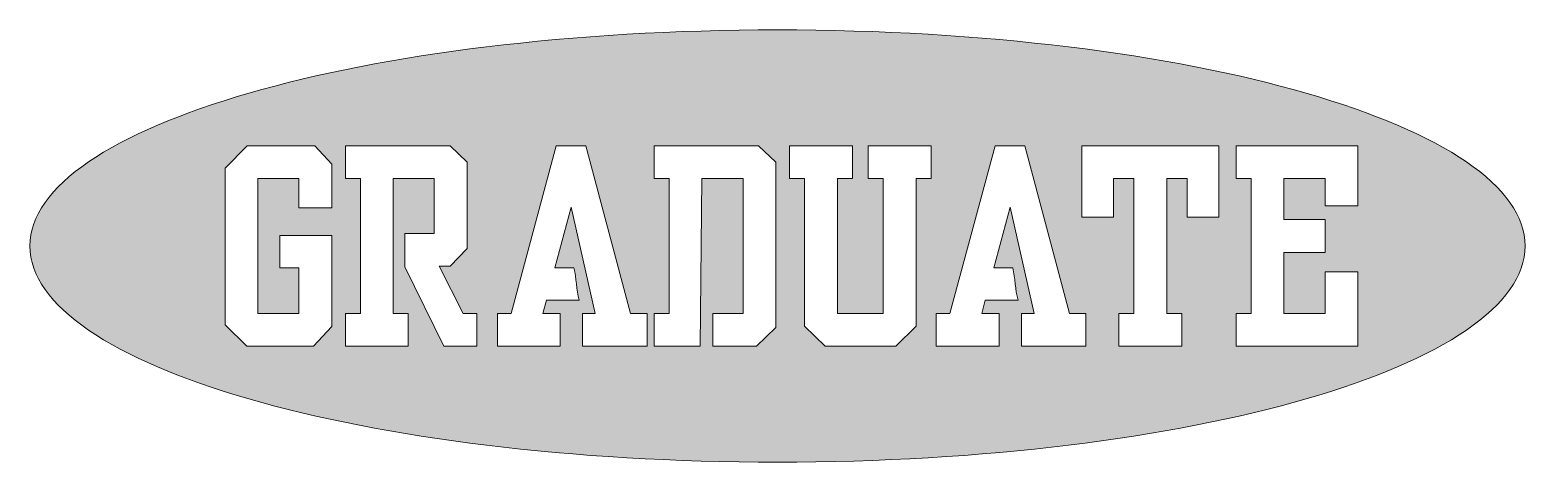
# Model space of a CAD drawing. Header units: inches. Extents: x 0 to 102, y 0 to 29.
import ezdxf

# ---------------------------------------------------------------- set-up
doc = ezdxf.new("R2010")
doc.units = ezdxf.units.IN
doc.header["$MEASUREMENT"] = 0
doc.layers.add('Layer 1', color=7, linetype='Continuous')

msp = doc.modelspace()

# ---------------------------------------------------------------- hatches: boundary and pattern name
at = {"layer": 'Layer 1', "true_color": 0xc1272f}
h = msp.add_hatch(color=242, dxfattribs=at)
h.dxf.hatch_style = 2
edge = h.paths.add_edge_path()
edge.add_spline(control_points=[(0, 14.71), (0, 6.58), (22.74, 0), (50.8, 0), (78.86, 0), (101.6, 6.58), (101.6, 14.71), (101.6, 22.83), (78.86, 29.41), (50.8, 29.41), (22.74, 29.41), (0, 22.83), (0, 14.71)], knot_values=[0, 0, 0, 0, 1, 1, 1, 2, 2, 2, 3, 3, 3, 4, 4, 4, 4], degree=3, periodic=1)
h.paths.add_polyline_path([(20.51, 17.31), (18.28, 17.31), (18.28, 19.29), (15.48, 19.29), (15.48, 10.12), (18.28, 10.12), (18.28, 13.23), (16.98, 13.23), (16.98, 15.41), (20.51, 15.41), (20.51, 9.24), (19.27, 7.9), (14.75, 7.9), (13.26, 9.34), (13.26, 20), (14.76, 21.52), (19.37, 21.52), (20.51, 20.28)])
h.paths.add_polyline_path([(30.38, 7.9), (28.12, 7.9), (25.48, 13.29), (25.48, 15.56), (27.48, 15.56), (27.48, 19.29), (24.69, 19.29), (24.69, 10.12), (25.71, 10.12), (25.71, 7.9), (21.44, 7.9), (21.44, 10.12), (22.46, 10.12), (22.46, 19.29), (21.44, 19.29), (21.44, 21.52), (28.55, 21.52), (29.71, 20.41), (29.71, 14.54), (28.55, 13.33), (27.81, 13.33), (29.44, 10.12), (30.38, 10.12)])
edge = h.paths.add_edge_path()
edge.add_spline(control_points=[(41.94, 7.9), (41.94, 7.9), (37.56, 7.9), (37.56, 7.9), (37.56, 7.9), (37.56, 10.12), (37.56, 10.12), (37.56, 10.12), (38.41, 10.12), (38.41, 10.12), (38.41, 10.12), (36.79, 17.34), (36.79, 17.34), (36.79, 17.34), (35.68, 13.23), (35.68, 13.23), (35.68, 13.23), (36.96, 13.23), (36.96, 13.23), (37.16, 12.52), (37.11, 11.72), (37.33, 11.03), (37.33, 11.03), (35.1, 11.03), (35.1, 11.03), (35.1, 11.03), (34.86, 10.12), (34.86, 10.12), (34.86, 10.12), (36.04, 10.12), (36.04, 10.12), (36.04, 10.12), (36.04, 7.9), (36.04, 7.9), (36.04, 7.9), (31.77, 7.9), (31.77, 7.9), (31.77, 7.9), (31.77, 10.12), (31.77, 10.12), (31.77, 10.12), (32.7, 10.12), (32.7, 10.12), (32.7, 10.12), (35.76, 21.52), (35.76, 21.52), (35.76, 21.52), (37.78, 21.52), (37.78, 21.52), (37.78, 21.52), (40.82, 10.12), (40.82, 10.12), (40.82, 10.12), (41.94, 10.12), (41.94, 10.12), (41.94, 10.12), (41.94, 7.9), (41.94, 7.9)], knot_values=[0, 0, 0, 0, 1, 1, 1, 2, 2, 2, 3, 3, 3, 4, 4, 4, 5, 5, 5, 6, 6, 6, 7, 7, 7, 8, 8, 8, 9, 9, 9, 10, 10, 10, 11, 11, 11, 12, 12, 12, 13, 13, 13, 14, 14, 14, 15, 15, 15, 16, 16, 16, 17, 17, 17, 18, 18, 18, 19, 19, 19, 19], degree=3, periodic=1)
h.paths.add_polyline_path([(50.69, 9.16), (49.37, 7.9), (46.41, 7.9), (46.41, 10.12), (48.46, 10.12), (48.46, 19.29), (45.66, 19.29), (45.55, 7.9), (42.42, 7.9), (42.42, 10.12), (43.44, 10.12), (43.44, 19.29), (42.42, 19.29), (42.42, 21.52), (49.52, 21.52), (50.69, 20.42)])
h.paths.add_polyline_path([(81.97, 10.12), (82.99, 10.12), (82.99, 19.29), (81.97, 19.29), (81.97, 21.52), (90.24, 21.52), (90.24, 17.43), (88.01, 17.43), (88.01, 19.29), (85.21, 19.29), (85.21, 16.5), (88.01, 16.5), (88.01, 14.26), (85.21, 14.26), (85.21, 10.12), (88.01, 10.12), (88.01, 12.94), (90.24, 12.94), (90.24, 7.9), (81.97, 7.9)])
h.paths.add_polyline_path([(71.49, 21.52), (80.78, 21.52), (80.78, 16.66), (78.63, 16.66), (78.63, 19.29), (77.25, 19.29), (77.25, 10.12), (78.27, 10.12), (78.27, 7.9), (74, 7.9), (74, 10.12), (75.02, 10.12), (75.02, 19.29), (73.64, 19.29), (73.64, 16.66), (71.49, 16.66)])
edge = h.paths.add_edge_path()
edge.add_spline(control_points=[(61.59, 10.12), (61.59, 10.12), (62.52, 10.12), (62.52, 10.12), (62.52, 10.12), (65.58, 21.52), (65.58, 21.52), (65.58, 21.52), (67.6, 21.52), (67.6, 21.52), (67.6, 21.52), (70.64, 10.12), (70.64, 10.12), (70.64, 10.12), (71.76, 10.12), (71.76, 10.12), (71.76, 10.12), (71.76, 7.9), (71.76, 7.9), (71.76, 7.9), (67.38, 7.9), (67.38, 7.9), (67.38, 7.9), (67.38, 10.12), (67.38, 10.12), (67.38, 10.12), (68.23, 10.12), (68.23, 10.12), (68.23, 10.12), (66.61, 17.34), (66.61, 17.34), (66.61, 17.34), (65.5, 13.23), (65.5, 13.23), (65.5, 13.23), (66.78, 13.23), (66.78, 13.23), (66.98, 12.52), (66.93, 11.72), (67.15, 11.03), (67.15, 11.03), (64.92, 11.03), (64.92, 11.03), (64.92, 11.03), (64.68, 10.12), (64.68, 10.12), (64.68, 10.12), (65.86, 10.12), (65.86, 10.12), (65.86, 10.12), (65.86, 7.9), (65.86, 7.9), (65.86, 7.9), (61.59, 7.9), (61.59, 7.9), (61.59, 7.9), (61.59, 10.12), (61.59, 10.12)], knot_values=[0, 0, 0, 0, 1, 1, 1, 2, 2, 2, 3, 3, 3, 4, 4, 4, 5, 5, 5, 6, 6, 6, 7, 7, 7, 8, 8, 8, 9, 9, 9, 10, 10, 10, 11, 11, 11, 12, 12, 12, 13, 13, 13, 14, 14, 14, 15, 15, 15, 16, 16, 16, 17, 17, 17, 18, 18, 18, 19, 19, 19, 19], degree=3, periodic=1)
h.paths.add_polyline_path([(51.62, 21.52), (55.89, 21.52), (55.89, 19.29), (54.87, 19.29), (54.87, 10.12), (57.99, 10.12), (57.99, 19.29), (56.97, 19.29), (56.97, 21.52), (61.24, 21.52), (61.24, 19.29), (60.22, 19.29), (60.22, 9.26), (58.85, 7.9), (54.03, 7.9), (52.64, 9.26), (52.64, 19.29), (51.62, 19.29)])

# ---------------------------------------------------------------- linework, layer by layer
at = {"layer": 'Layer 1', "lineweight": 0}
for points in [[(20.51, 17.31), (18.28, 17.31), (18.28, 19.29), (15.48, 19.29), (15.48, 10.12), (18.28, 10.12), (18.28, 13.23), (16.98, 13.23), (16.98, 15.41), (20.51, 15.41), (20.51, 9.24), (19.27, 7.9), (14.75, 7.9), (13.26, 9.34), (13.26, 20), (14.76, 21.52), (19.37, 21.52), (20.51, 20.28), (20.51, 17.31)], [(30.38, 7.9), (28.12, 7.9), (25.48, 13.29), (25.48, 15.56), (27.48, 15.56), (27.48, 19.29), (24.69, 19.29), (24.69, 10.12), (25.71, 10.12), (25.71, 7.9), (21.44, 7.9), (21.44, 10.12), (22.46, 10.12), (22.46, 19.29), (21.44, 19.29), (21.44, 21.52), (28.55, 21.52), (29.71, 20.41), (29.71, 14.54), (28.55, 13.33), (27.81, 13.33), (29.44, 10.12), (30.38, 10.12), (30.38, 7.9)], [(50.69, 9.16), (49.37, 7.9), (46.41, 7.9), (46.41, 10.12), (48.46, 10.12), (48.46, 19.29), (45.66, 19.29), (45.55, 7.9), (42.42, 7.9), (42.42, 10.12), (43.44, 10.12), (43.44, 19.29), (42.42, 19.29), (42.42, 21.52), (49.52, 21.52), (50.69, 20.42), (50.69, 9.16)], [(51.62, 21.52), (55.89, 21.52), (55.89, 19.29), (54.87, 19.29), (54.87, 10.12), (57.99, 10.12), (57.99, 19.29), (56.97, 19.29), (56.97, 21.52), (61.24, 21.52), (61.24, 19.29), (60.22, 19.29), (60.22, 9.26), (58.85, 7.9), (54.03, 7.9), (52.64, 9.26), (52.64, 19.29), (51.62, 19.29), (51.62, 21.52)], [(71.49, 21.52), (80.78, 21.52), (80.78, 16.66), (78.63, 16.66), (78.63, 19.29), (77.25, 19.29), (77.25, 10.12), (78.27, 10.12), (78.27, 7.9), (74, 7.9), (74, 10.12), (75.02, 10.12), (75.02, 19.29), (73.64, 19.29), (73.64, 16.66), (71.49, 16.66), (71.49, 21.52)], [(81.97, 10.12), (82.99, 10.12), (82.99, 19.29), (81.97, 19.29), (81.97, 21.52), (90.24, 21.52), (90.24, 17.43), (88.01, 17.43), (88.01, 19.29), (85.21, 19.29), (85.21, 16.5), (88.01, 16.5), (88.01, 14.26), (85.21, 14.26), (85.21, 10.12), (88.01, 10.12), (88.01, 12.94), (90.24, 12.94), (90.24, 7.9), (81.97, 7.9), (81.97, 10.12)]]:
    msp.add_lwpolyline(points, dxfattribs=at)
for points, knots in [([(0, 14.71), (0, 6.58), (22.74, 0), (50.8, 0), (78.86, 0), (101.6, 6.58), (101.6, 14.71), (101.6, 22.83), (78.86, 29.41), (50.8, 29.41), (22.74, 29.41), (0, 22.83), (0, 14.71)], [0, 0, 0, 0, 1, 1, 1, 2, 2, 2, 3, 3, 3, 4, 4, 4, 4]), ([(41.94, 7.9), (41.94, 7.9), (37.56, 7.9), (37.56, 7.9), (37.56, 7.9), (37.56, 10.12), (37.56, 10.12), (37.56, 10.12), (38.41, 10.12), (38.41, 10.12), (38.41, 10.12), (36.79, 17.34), (36.79, 17.34), (36.79, 17.34), (35.68, 13.23), (35.68, 13.23), (35.68, 13.23), (36.96, 13.23), (36.96, 13.23), (37.16, 12.52), (37.11, 11.72), (37.33, 11.03), (37.33, 11.03), (35.1, 11.03), (35.1, 11.03), (35.1, 11.03), (34.86, 10.12), (34.86, 10.12), (34.86, 10.12), (36.04, 10.12), (36.04, 10.12), (36.04, 10.12), (36.04, 7.9), (36.04, 7.9), (36.04, 7.9), (31.77, 7.9), (31.77, 7.9), (31.77, 7.9), (31.77, 10.12), (31.77, 10.12), (31.77, 10.12), (32.7, 10.12), (32.7, 10.12), (32.7, 10.12), (35.76, 21.52), (35.76, 21.52), (35.76, 21.52), (37.78, 21.52), (37.78, 21.52), (37.78, 21.52), (40.82, 10.12), (40.82, 10.12), (40.82, 10.12), (41.94, 10.12), (41.94, 10.12), (41.94, 10.12), (41.94, 7.9), (41.94, 7.9)], [0, 0, 0, 0, 1, 1, 1, 2, 2, 2, 3, 3, 3, 4, 4, 4, 5, 5, 5, 6, 6, 6, 7, 7, 7, 8, 8, 8, 9, 9, 9, 10, 10, 10, 11, 11, 11, 12, 12, 12, 13, 13, 13, 14, 14, 14, 15, 15, 15, 16, 16, 16, 17, 17, 17, 18, 18, 18, 19, 19, 19, 19]), ([(61.59, 10.12), (61.59, 10.12), (62.52, 10.12), (62.52, 10.12), (62.52, 10.12), (65.58, 21.52), (65.58, 21.52), (65.58, 21.52), (67.6, 21.52), (67.6, 21.52), (67.6, 21.52), (70.64, 10.12), (70.64, 10.12), (70.64, 10.12), (71.76, 10.12), (71.76, 10.12), (71.76, 10.12), (71.76, 7.9), (71.76, 7.9), (71.76, 7.9), (67.38, 7.9), (67.38, 7.9), (67.38, 7.9), (67.38, 10.12), (67.38, 10.12), (67.38, 10.12), (68.23, 10.12), (68.23, 10.12), (68.23, 10.12), (66.61, 17.34), (66.61, 17.34), (66.61, 17.34), (65.5, 13.23), (65.5, 13.23), (65.5, 13.23), (66.78, 13.23), (66.78, 13.23), (66.98, 12.52), (66.93, 11.72), (67.15, 11.03), (67.15, 11.03), (64.92, 11.03), (64.92, 11.03), (64.92, 11.03), (64.68, 10.12), (64.68, 10.12), (64.68, 10.12), (65.86, 10.12), (65.86, 10.12), (65.86, 10.12), (65.86, 7.9), (65.86, 7.9), (65.86, 7.9), (61.59, 7.9), (61.59, 7.9), (61.59, 7.9), (61.59, 10.12), (61.59, 10.12)], [0, 0, 0, 0, 1, 1, 1, 2, 2, 2, 3, 3, 3, 4, 4, 4, 5, 5, 5, 6, 6, 6, 7, 7, 7, 8, 8, 8, 9, 9, 9, 10, 10, 10, 11, 11, 11, 12, 12, 12, 13, 13, 13, 14, 14, 14, 15, 15, 15, 16, 16, 16, 17, 17, 17, 18, 18, 18, 19, 19, 19, 19])]:
    msp.add_open_spline(points, degree=3, knots=knots, dxfattribs=at)

doc.saveas('drawing.dxf')
